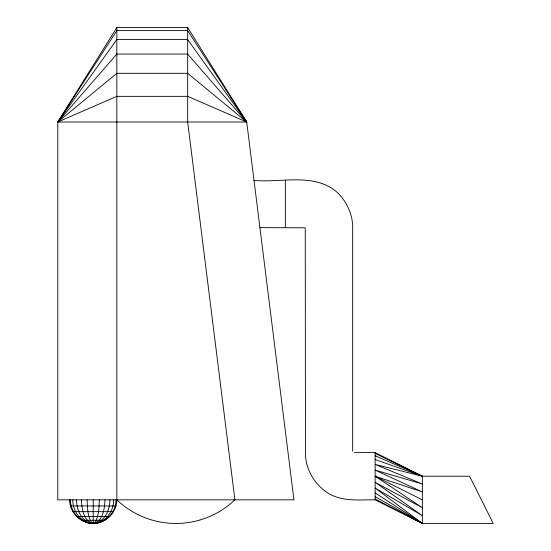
<?xml version="1.0" encoding="UTF-8"?>
<svg xmlns="http://www.w3.org/2000/svg" width="551" height="551" viewBox="0 0 551 551"><rect width="100%" height="100%" fill="white"/><g stroke="black" fill="none" stroke-linecap="round" stroke-linejoin="round"><path stroke-width="0.83" d="M99.332 499.833C98.932 507.505 99.125 515.97 94.8 522.644L93.215 523.45C80.577 523.526 69.522 512.471 69.605 499.833M105.021 499.833C104.587 508.359 103.195 521.17 93.215 523.45C80.708 523.478 70.294 512.168 70.404 499.833M109.918 499.833C109.938 509.889 104.614 522.644 93.215 523.45C81.093 523.264 72.608 511.273 72.766 499.833M113.664 499.833C113.823 511.273 105.337 523.264 93.215 523.45C81.823 522.644 76.493 509.889 76.52 499.833M116.027 499.833C116.144 512.168 105.73 523.478 93.215 523.45C83.235 521.17 81.844 508.359 81.41 499.833M87.106 499.833C87.499 507.505 87.306 515.97 91.638 522.644L93.215 523.45C105.854 523.526 116.908 512.471 116.833 499.833L116.833 27.55L187.671 27.55L246.71 122.005L293.938 499.833L57.793 499.833L57.793 122.005L116.833 27.55M254.011 180.404C281.96 183.104 316.419 171.733 338.989 194.097C347.089 202.844 352.316 214.077 352.674 226.082L352.674 451.062M259.914 227.632L305.268 227.811L305.447 454.155C305.867 470.34 315.213 485.335 328.961 493.682C343.025 501.851 359.603 499.647 375.135 499.833L422.362 523.45L493.207 523.45L469.59 476.222L422.362 476.222L375.135 464.417L422.362 484.012L375.135 470.106L422.362 491.926L375.135 476.222L422.362 507.747L375.135 482.332L422.362 515.66L375.135 488.028L422.362 523.45L422.362 476.222L375.135 452.605L354.224 452.605M70.404 505.949L116.027 505.949M72.766 511.645L113.664 511.645M76.52 516.535L109.918 516.535M81.41 520.289L105.021 520.289M87.106 522.644L99.332 522.644M375.135 459.52L422.362 476.222L375.135 453.411M375.135 455.773L422.362 476.222M375.135 476.222L422.362 499.833M375.135 499.034L422.362 523.45L375.135 492.918M375.135 496.671L422.362 523.45M375.135 452.605L375.135 499.833M285.342 180.404L285.342 227.632M187.671 27.55L187.671 122.005L234.905 499.833A85.605 85.605 0 0 1 116.833 499.833M93.215 499.833L93.215 523.45M116.833 30.601L57.793 122.005L246.71 122.005L187.671 30.601L116.833 30.601M116.833 39.589L57.793 122.005L116.833 96.342L187.671 96.342L246.71 122.005L187.671 39.589L116.833 39.589M116.833 54.067L57.793 122.005L116.833 73.311L187.671 73.311L246.71 122.005L187.671 54.067L116.833 54.067"/></g></svg>
